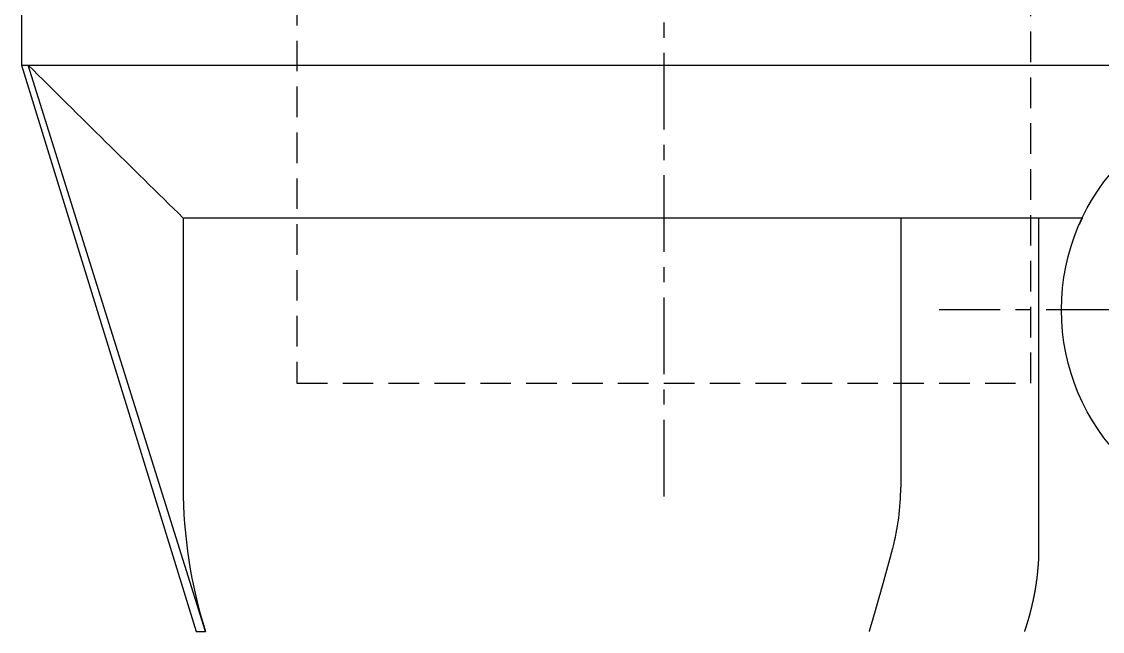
# Model space of a CAD drawing. Extents: x -12 to 116, y -14 to 98.
# Drawn here: x 27.28 to 44.94, y 38.03 to 48 of the extents above; entities that cross this region are included whole.
import ezdxf

# ---------------------------------------------------------------- set-up
doc = ezdxf.new("R2010")
doc.units = 0
doc.linetypes.add('CENTER', pattern=[2, 1.25, -0.25, 0.25, -0.25])
doc.linetypes.add('DASHED', pattern=[0.75, 0.5, -0.25])
doc.layers.get('0').update_dxf_attribs({"linetype": 'CONTINUOUS'})
doc.layers.add('CENTER', color=1, linetype='CENTER')

msp = doc.modelspace()

# ---------------------------------------------------------------- linework, layer by layer
at = {"color": 3, "linetype": 'DASHED'}
for p, q in [((31.775, 65.684), (31.775, 42.084)), ((43.775, 42.084), (43.775, 65.684)), ((31.775, 42.084), (43.775, 42.084))]:
    msp.add_line(p, q, dxfattribs=at)
at = {"color": 7, "linetype": 'CONTINUOUS'}
for p, q in [((27.275, 57.284), (27.275, 47.284)), ((27.275, 47.284), (30.131, 38.026)), ((27.275, 47.284), (68.275, 47.284)), ((30.279, 38.026), (27.383, 47.284)), ((44.613, 44.784), (29.917, 44.784)), ((29.917, 44.784), (29.917, 40.384)), ((41.648, 44.784), (41.648, 40.384)), ((43.902, 44.784), (43.902, 39.384)), ((30.131, 38.026), (30.279, 38.026))]:
    msp.add_line(p, q, dxfattribs=at)
at = {"color": 3}
msp.add_polyline3d([(44.613, 44.784, 0), (44.613, 44.783, 0), (44.612, 44.783, 0), (44.612, 44.782, 0), (44.612, 44.781, 0), (44.611, 44.781, 0), (44.611, 44.78, 0), (44.611, 44.779, 0), (44.61, 44.779, 0), (44.61, 44.778, 0), (44.61, 44.778, 0), (44.609, 44.777, 0), (44.609, 44.776, 0), (44.609, 44.776, 0), (44.609, 44.775, 0), (44.608, 44.774, 0), (44.608, 44.774, 0), (44.608, 44.773, 0), (44.607, 44.772, 0), (44.607, 44.772, 0), (44.607, 44.771, 0), (44.606, 44.77, 0), (44.606, 44.77, 0), (44.606, 44.769, 0), (44.606, 44.768, 0), (44.605, 44.768, 0), (44.605, 44.767, 0), (44.605, 44.766, 0), (44.604, 44.766, 0), (44.604, 44.765, 0), (44.604, 44.764, 0), (44.603, 44.764, 0), (44.603, 44.763, 0), (44.603, 44.763, 0), (44.602, 44.762, 0), (44.602, 44.761, 0), (44.602, 44.761, 0), (44.602, 44.76, 0), (44.601, 44.759, 0), (44.601, 44.759, 0), (44.601, 44.758, 0), (44.6, 44.757, 0), (44.6, 44.757, 0), (44.6, 44.756, 0), (44.599, 44.755, 0), (44.599, 44.755, 0), (44.599, 44.754, 0), (44.599, 44.753, 0), (44.598, 44.753, 0), (44.598, 44.752, 0), (44.598, 44.752, 0), (44.597, 44.751, 0), (44.597, 44.75, 0), (44.597, 44.749, 0), (44.596, 44.749, 0), (44.596, 44.748, 0), (44.596, 44.748, 0), (44.596, 44.747, 0), (44.595, 44.746, 0), (44.595, 44.746, 0), (44.595, 44.745, 0), (44.594, 44.744, 0), (44.594, 44.744, 0), (44.594, 44.743, 0), (44.593, 44.742, 0), (44.593, 44.742, 0), (44.593, 44.741, 0), (44.593, 44.74, 0), (44.592, 44.74, 0), (44.592, 44.739, 0), (44.592, 44.739, 0), (44.591, 44.738, 0), (44.591, 44.737, 0), (44.591, 44.736, 0), (44.59, 44.736, 0), (44.59, 44.735, 0), (44.59, 44.734, 0), (44.59, 44.734, 0), (44.589, 44.733, 0), (44.589, 44.733, 0), (44.589, 44.732, 0), (44.589, 44.731, 0), (44.588, 44.731, 0), (44.588, 44.73, 0), (44.588, 44.729, 0), (44.587, 44.729, 0), (44.587, 44.728, 0), (44.587, 44.727, 0), (44.586, 44.727, 0), (44.586, 44.726, 0), (44.586, 44.725, 0), (44.586, 44.725, 0), (44.585, 44.724, 0), (44.585, 44.723, 0), (44.585, 44.723, 0), (44.584, 44.722, 0), (44.584, 44.721, 0), (44.584, 44.721, 0), (44.583, 44.72, 0), (44.583, 44.719, 0), (44.583, 44.719, 0), (44.583, 44.718, 0), (44.582, 44.718, 0), (44.582, 44.717, 0), (44.582, 44.716, 0), (44.581, 44.716, 0), (44.581, 44.715, 0), (44.581, 44.714, 0), (44.581, 44.714, 0), (44.58, 44.713, 0), (44.58, 44.712, 0), (44.58, 44.712, 0), (44.579, 44.711, 0), (44.579, 44.71, 0), (44.579, 44.71, 0), (44.578, 44.709, 0), (44.578, 44.708, 0), (44.578, 44.708, 0), (44.578, 44.707, 0), (44.577, 44.706, 0), (44.577, 44.706, 0), (44.577, 44.705, 0), (44.576, 44.705, 0), (44.576, 44.704, 0), (44.576, 44.703, 0), (44.575, 44.703, 0), (44.575, 44.702, 0), (44.575, 44.701, 0), (44.575, 44.7, 0), (44.574, 44.7, 0), (44.574, 44.699, 0), (44.574, 44.699, 0), (44.574, 44.698, 0), (44.573, 44.697, 0), (44.573, 44.697, 0), (44.573, 44.696, 0), (44.572, 44.695, 0), (44.572, 44.695, 0), (44.572, 44.694, 0), (44.572, 44.693, 0), (44.571, 44.693, 0), (44.571, 44.692, 0), (44.571, 44.691, 0), (44.57, 44.691, 0), (44.57, 44.69, 0), (44.57, 44.689, 0), (44.569, 44.689, 0), (44.569, 44.688, 0), (44.569, 44.687, 0), (44.569, 44.687, 0), (44.568, 44.686, 0), (44.568, 44.685, 0), (44.568, 44.685, 0), (44.568, 44.684, 0), (44.567, 44.684, 0), (44.567, 44.683, 0), (44.567, 44.682, 0), (44.566, 44.681, 0), (44.566, 44.681, 0), (44.566, 44.68, 0)], dxfattribs=at)
at = {"color": 7}
for points in [[(41.134, 38.025, 0), (41.135, 38.029, 0), (41.137, 38.033, 0), (41.138, 38.038, 0), (41.139, 38.042, 0), (41.14, 38.046, 0), (41.142, 38.05, 0), (41.143, 38.054, 0), (41.144, 38.058, 0), (41.145, 38.062, 0), (41.146, 38.066, 0), (41.148, 38.07, 0), (41.149, 38.075, 0), (41.15, 38.079, 0), (41.151, 38.083, 0), (41.152, 38.087, 0), (41.154, 38.091, 0), (41.155, 38.095, 0), (41.156, 38.099, 0), (41.157, 38.103, 0), (41.158, 38.107, 0), (41.16, 38.111, 0), (41.161, 38.115, 0), (41.162, 38.12, 0), (41.163, 38.124, 0), (41.164, 38.128, 0), (41.166, 38.132, 0), (41.167, 38.136, 0), (41.168, 38.14, 0), (41.169, 38.144, 0), (41.171, 38.148, 0), (41.172, 38.152, 0), (41.173, 38.157, 0), (41.174, 38.161, 0), (41.175, 38.165, 0), (41.177, 38.169, 0), (41.178, 38.173, 0), (41.179, 38.177, 0), (41.18, 38.181, 0), (41.181, 38.185, 0), (41.183, 38.189, 0), (41.184, 38.194, 0), (41.185, 38.198, 0), (41.186, 38.202, 0), (41.188, 38.206, 0), (41.189, 38.21, 0), (41.19, 38.214, 0), (41.191, 38.218, 0), (41.192, 38.222, 0), (41.194, 38.226, 0), (41.195, 38.23, 0), (41.196, 38.234, 0), (41.197, 38.239, 0), (41.198, 38.243, 0), (41.2, 38.247, 0), (41.201, 38.251, 0), (41.202, 38.255, 0), (41.203, 38.259, 0), (41.204, 38.263, 0), (41.206, 38.267, 0), (41.207, 38.272, 0), (41.208, 38.276, 0), (41.209, 38.28, 0), (41.21, 38.284, 0), (41.211, 38.288, 0), (41.213, 38.292, 0), (41.214, 38.296, 0), (41.215, 38.3, 0), (41.216, 38.304, 0), (41.217, 38.308, 0), (41.219, 38.313, 0), (41.22, 38.317, 0), (41.221, 38.321, 0), (41.222, 38.325, 0), (41.223, 38.329, 0), (41.225, 38.333, 0), (41.226, 38.337, 0), (41.227, 38.341, 0), (41.228, 38.345, 0), (41.229, 38.349, 0), (41.23, 38.354, 0), (41.232, 38.358, 0), (41.233, 38.362, 0), (41.234, 38.366, 0), (41.235, 38.37, 0), (41.236, 38.374, 0), (41.238, 38.378, 0), (41.239, 38.382, 0), (41.24, 38.386, 0), (41.241, 38.391, 0), (41.242, 38.395, 0), (41.244, 38.399, 0), (41.245, 38.403, 0), (41.246, 38.407, 0), (41.247, 38.411, 0), (41.248, 38.415, 0), (41.249, 38.419, 0), (41.251, 38.423, 0), (41.252, 38.428, 0), (41.253, 38.432, 0), (41.254, 38.436, 0), (41.255, 38.44, 0), (41.257, 38.444, 0), (41.258, 38.448, 0), (41.259, 38.452, 0), (41.26, 38.456, 0), (41.261, 38.461, 0), (41.263, 38.465, 0), (41.264, 38.469, 0), (41.265, 38.473, 0), (41.266, 38.477, 0), (41.267, 38.481, 0), (41.268, 38.485, 0), (41.27, 38.489, 0), (41.271, 38.493, 0), (41.272, 38.498, 0), (41.273, 38.502, 0), (41.274, 38.506, 0), (41.275, 38.51, 0), (41.277, 38.514, 0), (41.278, 38.518, 0), (41.279, 38.522, 0), (41.28, 38.526, 0), (41.281, 38.53, 0), (41.282, 38.535, 0), (41.284, 38.539, 0), (41.285, 38.543, 0), (41.286, 38.547, 0), (41.287, 38.551, 0), (41.288, 38.555, 0), (41.289, 38.559, 0), (41.291, 38.563, 0), (41.292, 38.567, 0), (41.293, 38.572, 0), (41.294, 38.576, 0), (41.295, 38.58, 0), (41.297, 38.584, 0), (41.298, 38.588, 0), (41.299, 38.592, 0), (41.3, 38.596, 0), (41.301, 38.6, 0), (41.302, 38.605, 0), (41.303, 38.609, 0), (41.305, 38.613, 0), (41.306, 38.617, 0), (41.307, 38.621, 0), (41.308, 38.625, 0), (41.309, 38.629, 0), (41.31, 38.633, 0), (41.312, 38.637, 0), (41.313, 38.642, 0), (41.314, 38.646, 0), (41.315, 38.65, 0), (41.316, 38.654, 0), (41.318, 38.658, 0), (41.319, 38.662, 0), (41.32, 38.666, 0), (41.321, 38.67, 0), (41.322, 38.674, 0), (41.323, 38.679, 0), (41.325, 38.683, 0), (41.326, 38.687, 0), (41.327, 38.691, 0), (41.328, 38.695, 0), (41.329, 38.699, 0), (41.33, 38.703, 0), (41.331, 38.707, 0), (41.333, 38.712, 0), (41.334, 38.716, 0), (41.335, 38.72, 0), (41.336, 38.724, 0), (41.337, 38.728, 0), (41.338, 38.732, 0), (41.34, 38.736, 0), (41.341, 38.74, 0), (41.342, 38.744, 0), (41.343, 38.749, 0), (41.344, 38.753, 0), (41.345, 38.757, 0), (41.346, 38.761, 0), (41.348, 38.765, 0), (41.349, 38.769, 0), (41.35, 38.773, 0), (41.351, 38.777, 0), (41.352, 38.782, 0), (41.353, 38.786, 0), (41.355, 38.79, 0), (41.356, 38.794, 0), (41.357, 38.798, 0), (41.358, 38.802, 0), (41.359, 38.806, 0), (41.36, 38.81, 0), (41.361, 38.815, 0), (41.363, 38.819, 0), (41.364, 38.823, 0), (41.365, 38.827, 0), (41.366, 38.831, 0), (41.367, 38.835, 0), (41.368, 38.839, 0), (41.369, 38.843, 0), (41.371, 38.847, 0), (41.372, 38.852, 0), (41.373, 38.856, 0), (41.374, 38.86, 0), (41.375, 38.864, 0), (41.376, 38.868, 0), (41.377, 38.872, 0), (41.379, 38.876, 0), (41.38, 38.88, 0), (41.381, 38.885, 0), (41.382, 38.889, 0), (41.383, 38.893, 0), (41.384, 38.897, 0), (41.386, 38.901, 0), (41.387, 38.905, 0), (41.388, 38.909, 0), (41.389, 38.913, 0), (41.39, 38.917, 0), (41.391, 38.922, 0), (41.392, 38.926, 0), (41.393, 38.93, 0), (41.395, 38.934, 0), (41.396, 38.938, 0), (41.397, 38.942, 0), (41.398, 38.946, 0), (41.399, 38.95, 0), (41.4, 38.955, 0), (41.401, 38.959, 0), (41.403, 38.963, 0), (41.404, 38.967, 0), (41.405, 38.971, 0), (41.406, 38.975, 0), (41.407, 38.979, 0), (41.408, 38.983, 0), (41.409, 38.988, 0), (41.41, 38.992, 0), (41.412, 38.996, 0), (41.413, 39, 0), (41.414, 39.004, 0), (41.415, 39.008, 0), (41.416, 39.012, 0), (41.417, 39.017, 0), (41.418, 39.021, 0), (41.42, 39.025, 0), (41.421, 39.029, 0), (41.422, 39.033, 0), (41.423, 39.037, 0), (41.424, 39.041, 0), (41.425, 39.045, 0), (41.426, 39.05, 0), (41.428, 39.054, 0), (41.429, 39.058, 0), (41.43, 39.062, 0), (41.431, 39.066, 0), (41.432, 39.07, 0), (41.433, 39.074, 0), (41.434, 39.078, 0), (41.435, 39.083, 0), (41.437, 39.087, 0), (41.438, 39.091, 0), (41.439, 39.095, 0), (41.44, 39.099, 0), (41.441, 39.103, 0), (41.442, 39.107, 0), (41.443, 39.111, 0), (41.444, 39.115, 0), (41.446, 39.12, 0), (41.447, 39.124, 0), (41.448, 39.128, 0), (41.449, 39.132, 0), (41.45, 39.136, 0), (41.451, 39.14, 0), (41.452, 39.144, 0), (41.453, 39.148, 0), (41.455, 39.153, 0), (41.456, 39.157, 0), (41.457, 39.161, 0), (41.458, 39.165, 0), (41.459, 39.169, 0), (41.46, 39.173, 0), (41.461, 39.177, 0), (41.462, 39.181, 0), (41.464, 39.186, 0), (41.465, 39.19, 0), (41.466, 39.194, 0), (41.467, 39.198, 0), (41.468, 39.202, 0), (41.469, 39.206, 0), (41.47, 39.21, 0), (41.471, 39.215, 0), (41.472, 39.219, 0), (41.474, 39.223, 0), (41.475, 39.227, 0), (41.476, 39.231, 0), (41.477, 39.235, 0), (41.478, 39.239, 0), (41.479, 39.243, 0), (41.48, 39.248, 0), (41.481, 39.252, 0), (41.483, 39.256, 0), (41.484, 39.26, 0), (41.485, 39.264, 0), (41.486, 39.268, 0), (41.487, 39.272, 0), (41.488, 39.276, 0), (41.489, 39.281, 0), (41.49, 39.285, 0), (41.491, 39.289, 0), (41.492, 39.293, 0), (41.494, 39.297, 0), (41.495, 39.301, 0), (41.496, 39.305, 0), (41.497, 39.31, 0), (41.498, 39.314, 0), (41.499, 39.318, 0), (41.5, 39.322, 0), (41.501, 39.326, 0), (41.502, 39.33, 0), (41.504, 39.334, 0), (41.505, 39.339, 0), (41.506, 39.343, 0), (41.507, 39.347, 0), (41.508, 39.351, 0), (41.509, 39.355, 0), (41.51, 39.359, 0), (41.511, 39.363, 0), (41.512, 39.367, 0), (41.514, 39.371, 0), (41.515, 39.376, 0), (41.516, 39.38, 0), (41.517, 39.384, 0)], [(43.902, 39.384, 0), (43.902, 39.38, 0), (43.902, 39.375, 0), (43.902, 39.371, 0), (43.902, 39.366, 0), (43.902, 39.362, 0), (43.902, 39.357, 0), (43.902, 39.353, 0), (43.902, 39.349, 0), (43.902, 39.344, 0), (43.902, 39.34, 0), (43.902, 39.335, 0), (43.902, 39.331, 0), (43.902, 39.326, 0), (43.902, 39.322, 0), (43.902, 39.318, 0), (43.901, 39.313, 0), (43.901, 39.309, 0), (43.901, 39.304, 0), (43.901, 39.3, 0), (43.901, 39.295, 0), (43.901, 39.291, 0), (43.901, 39.287, 0), (43.901, 39.282, 0), (43.901, 39.278, 0), (43.901, 39.273, 0), (43.901, 39.269, 0), (43.9, 39.264, 0), (43.9, 39.26, 0), (43.9, 39.256, 0), (43.9, 39.251, 0), (43.9, 39.247, 0), (43.9, 39.242, 0), (43.899, 39.238, 0), (43.899, 39.234, 0), (43.899, 39.229, 0), (43.899, 39.225, 0), (43.899, 39.22, 0), (43.898, 39.216, 0), (43.898, 39.212, 0), (43.898, 39.207, 0), (43.898, 39.203, 0), (43.898, 39.198, 0), (43.898, 39.194, 0), (43.897, 39.189, 0), (43.897, 39.185, 0), (43.897, 39.181, 0), (43.897, 39.176, 0), (43.896, 39.172, 0), (43.896, 39.167, 0), (43.896, 39.163, 0), (43.896, 39.158, 0), (43.895, 39.154, 0), (43.895, 39.15, 0), (43.895, 39.145, 0), (43.895, 39.141, 0), (43.894, 39.136, 0), (43.894, 39.132, 0), (43.894, 39.128, 0), (43.893, 39.123, 0), (43.893, 39.119, 0), (43.893, 39.114, 0), (43.892, 39.11, 0), (43.892, 39.105, 0), (43.892, 39.101, 0), (43.892, 39.097, 0), (43.891, 39.092, 0), (43.891, 39.088, 0), (43.891, 39.084, 0), (43.89, 39.079, 0), (43.89, 39.075, 0), (43.889, 39.07, 0), (43.889, 39.066, 0), (43.889, 39.061, 0), (43.888, 39.057, 0), (43.888, 39.053, 0), (43.888, 39.048, 0), (43.887, 39.044, 0), (43.887, 39.039, 0), (43.886, 39.035, 0), (43.886, 39.031, 0), (43.886, 39.026, 0), (43.885, 39.022, 0), (43.885, 39.017, 0), (43.885, 39.013, 0), (43.884, 39.009, 0), (43.884, 39.004, 0), (43.883, 39, 0), (43.883, 38.995, 0), (43.882, 38.991, 0), (43.882, 38.987, 0), (43.881, 38.982, 0), (43.881, 38.978, 0), (43.88, 38.973, 0), (43.88, 38.969, 0), (43.88, 38.965, 0), (43.879, 38.96, 0), (43.879, 38.956, 0), (43.878, 38.951, 0), (43.878, 38.947, 0), (43.877, 38.943, 0), (43.877, 38.938, 0), (43.876, 38.934, 0), (43.876, 38.929, 0), (43.875, 38.925, 0), (43.875, 38.921, 0), (43.874, 38.916, 0), (43.873, 38.912, 0), (43.873, 38.907, 0), (43.873, 38.903, 0), (43.872, 38.899, 0), (43.871, 38.894, 0), (43.871, 38.89, 0), (43.87, 38.886, 0), (43.87, 38.881, 0), (43.869, 38.877, 0), (43.868, 38.872, 0), (43.868, 38.868, 0), (43.867, 38.864, 0), (43.867, 38.859, 0), (43.866, 38.855, 0), (43.866, 38.85, 0), (43.865, 38.846, 0), (43.864, 38.842, 0), (43.864, 38.837, 0), (43.863, 38.833, 0), (43.863, 38.828, 0), (43.862, 38.824, 0), (43.861, 38.82, 0), (43.861, 38.815, 0), (43.86, 38.811, 0), (43.859, 38.807, 0), (43.859, 38.802, 0), (43.858, 38.798, 0), (43.857, 38.794, 0), (43.857, 38.789, 0), (43.856, 38.785, 0), (43.855, 38.78, 0), (43.855, 38.776, 0), (43.854, 38.772, 0), (43.853, 38.767, 0), (43.853, 38.763, 0), (43.852, 38.758, 0), (43.851, 38.754, 0), (43.851, 38.75, 0), (43.85, 38.745, 0), (43.849, 38.741, 0), (43.849, 38.737, 0), (43.848, 38.732, 0), (43.847, 38.728, 0), (43.846, 38.724, 0), (43.846, 38.719, 0), (43.845, 38.715, 0), (43.844, 38.711, 0), (43.843, 38.706, 0), (43.843, 38.702, 0), (43.842, 38.697, 0), (43.841, 38.693, 0), (43.84, 38.689, 0), (43.84, 38.684, 0), (43.839, 38.68, 0), (43.838, 38.676, 0), (43.837, 38.671, 0), (43.836, 38.667, 0), (43.836, 38.663, 0), (43.835, 38.658, 0), (43.834, 38.654, 0), (43.833, 38.65, 0), (43.832, 38.645, 0), (43.832, 38.641, 0), (43.831, 38.636, 0), (43.83, 38.632, 0), (43.829, 38.628, 0), (43.828, 38.623, 0), (43.827, 38.619, 0), (43.827, 38.615, 0), (43.826, 38.611, 0), (43.825, 38.606, 0), (43.824, 38.602, 0), (43.823, 38.597, 0), (43.822, 38.593, 0), (43.821, 38.589, 0), (43.821, 38.584, 0), (43.82, 38.58, 0), (43.819, 38.576, 0), (43.818, 38.571, 0), (43.817, 38.567, 0), (43.816, 38.563, 0), (43.815, 38.559, 0), (43.814, 38.554, 0), (43.813, 38.55, 0), (43.812, 38.545, 0), (43.812, 38.541, 0), (43.811, 38.537, 0), (43.81, 38.532, 0), (43.809, 38.528, 0), (43.808, 38.524, 0), (43.807, 38.52, 0), (43.806, 38.515, 0), (43.805, 38.511, 0), (43.804, 38.507, 0), (43.803, 38.502, 0), (43.802, 38.498, 0), (43.801, 38.494, 0), (43.8, 38.489, 0), (43.799, 38.485, 0), (43.798, 38.481, 0), (43.797, 38.476, 0), (43.796, 38.472, 0), (43.795, 38.468, 0), (43.794, 38.463, 0), (43.793, 38.459, 0), (43.792, 38.455, 0), (43.791, 38.45, 0), (43.79, 38.446, 0), (43.789, 38.442, 0), (43.788, 38.438, 0), (43.787, 38.433, 0), (43.786, 38.429, 0), (43.785, 38.425, 0), (43.784, 38.42, 0), (43.783, 38.416, 0), (43.782, 38.412, 0), (43.781, 38.407, 0), (43.78, 38.403, 0), (43.779, 38.399, 0), (43.778, 38.395, 0), (43.777, 38.39, 0), (43.776, 38.386, 0), (43.775, 38.382, 0), (43.773, 38.377, 0), (43.773, 38.373, 0), (43.771, 38.369, 0), (43.77, 38.365, 0), (43.769, 38.36, 0), (43.768, 38.356, 0), (43.767, 38.352, 0), (43.766, 38.347, 0), (43.765, 38.343, 0), (43.764, 38.339, 0), (43.763, 38.335, 0), (43.761, 38.33, 0), (43.76, 38.326, 0), (43.759, 38.322, 0), (43.758, 38.318, 0), (43.757, 38.313, 0), (43.756, 38.309, 0), (43.755, 38.305, 0), (43.754, 38.3, 0), (43.752, 38.296, 0), (43.751, 38.292, 0), (43.75, 38.288, 0), (43.749, 38.283, 0), (43.748, 38.279, 0), (43.746, 38.275, 0), (43.745, 38.27, 0), (43.744, 38.266, 0), (43.743, 38.262, 0), (43.742, 38.258, 0), (43.741, 38.254, 0), (43.739, 38.249, 0), (43.738, 38.245, 0), (43.737, 38.241, 0), (43.736, 38.236, 0), (43.735, 38.232, 0), (43.733, 38.228, 0), (43.732, 38.224, 0), (43.731, 38.219, 0), (43.73, 38.215, 0), (43.728, 38.211, 0), (43.727, 38.207, 0), (43.726, 38.203, 0), (43.725, 38.198, 0), (43.724, 38.194, 0), (43.722, 38.19, 0), (43.721, 38.185, 0), (43.72, 38.181, 0), (43.718, 38.177, 0), (43.717, 38.173, 0), (43.716, 38.169, 0), (43.715, 38.164, 0), (43.713, 38.16, 0), (43.712, 38.156, 0), (43.711, 38.152, 0), (43.71, 38.147, 0), (43.708, 38.143, 0), (43.707, 38.139, 0), (43.706, 38.135, 0), (43.704, 38.13, 0), (43.703, 38.126, 0), (43.702, 38.122, 0), (43.7, 38.118, 0), (43.699, 38.114, 0), (43.698, 38.109, 0), (43.697, 38.105, 0), (43.695, 38.101, 0), (43.694, 38.097, 0), (43.693, 38.092, 0), (43.691, 38.088, 0), (43.69, 38.084, 0), (43.688, 38.08, 0), (43.687, 38.076, 0), (43.686, 38.071, 0), (43.684, 38.067, 0), (43.683, 38.063, 0), (43.682, 38.059, 0), (43.68, 38.054, 0), (43.679, 38.05, 0), (43.678, 38.046, 0), (43.676, 38.042, 0), (43.675, 38.038, 0), (43.673, 38.033, 0), (43.672, 38.029, 0), (43.671, 38.025, 0)]]:
    msp.add_polyline3d(points, dxfattribs=at)
at = {"color": 7, "linetype": 'CONTINUOUS'}
msp.add_circle((47.775, 43.284), 3.5, dxfattribs=at)
for centre, radius, start, end in [((696.83, 723.352), 951.434, 225.281913, 225.496285), ((37.775, 40.384), 7.858, 180, 197.4605), ((37.775, 40.384), 3.873, 345.0368, 0)]:
    msp.add_arc(centre, radius, start, end, dxfattribs=at)
at = {"layer": 'CENTER', "color": 1, "linetype": 'CENTER'}
for p, q in [((37.775, 67.484), (37.775, 40.084)), ((53.275, 43.284), (42.275, 43.284))]:
    msp.add_line(p, q, dxfattribs=at)

doc.saveas('drawing.dxf')
